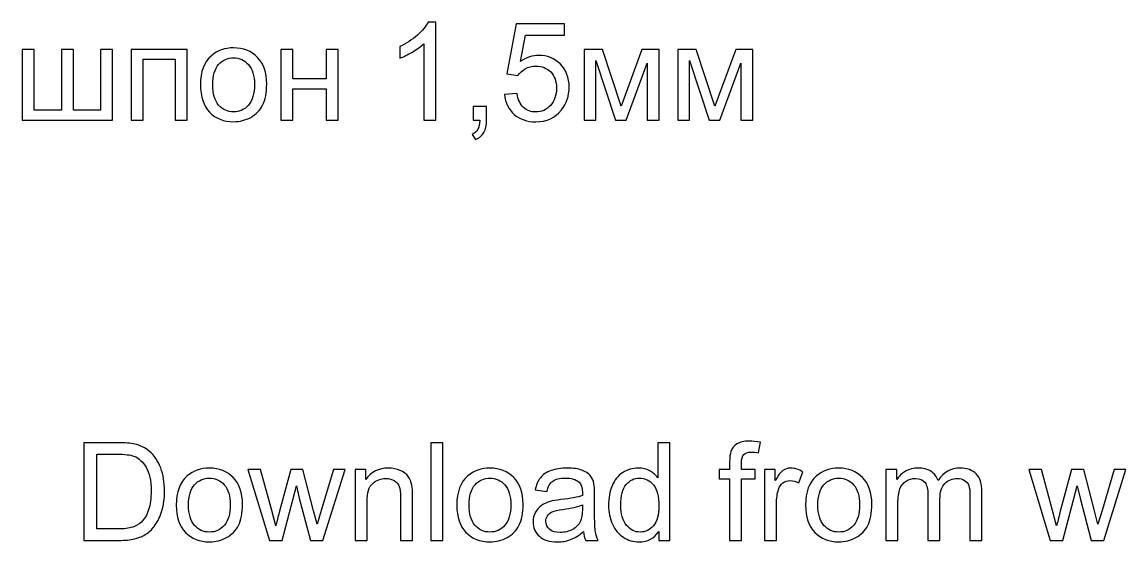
# Model space of a CAD drawing. Header units: millimetres. Extents: x -157 to 980, y -95 to 1044.
# Drawn here: x 42.2 to 110.7, y -94.8 to -62.6 of the extents above; entities that cross this region are included whole.
import ezdxf

# ---------------------------------------------------------------- set-up
doc = ezdxf.new("R2010")
doc.units = ezdxf.units.MM
doc.header["$MEASUREMENT"] = 0
doc.layers.add('Layer 1', color=7, linetype='Continuous')

msp = doc.modelspace()

# ---------------------------------------------------------------- linework, layer by layer
at = {"layer": 'Layer 1', "color": 250}
for points, knots in [([(67.8513, -68.6603), (67.8513, -68.6603), (67.1062, -68.6603), (67.1062, -68.6603), (67.1062, -68.6603), (67.1062, -68.6603), (67.1062, -63.9161), (67.1062, -63.9161), (67.1062, -63.9161), (66.927, -64.0883), (66.6914, -64.259), (66.4007, -64.4298), (66.4007, -64.4298), (66.11, -64.6005), (65.8475, -64.7289), (65.6161, -64.8136), (65.6161, -64.8136), (65.6161, -64.8136), (65.6161, -64.0939), (65.6161, -64.0939), (65.6161, -64.0939), (66.0324, -63.8992), (66.3965, -63.6621), (66.7083, -63.3827), (66.7083, -63.3827), (67.0202, -63.1047), (67.2417, -62.8352), (67.3715, -62.5727), (67.3715, -62.5727), (67.3715, -62.5727), (67.8513, -62.5727), (67.8513, -62.5727), (67.8513, -62.5727), (67.8513, -62.5727), (67.8513, -68.6603), (67.8513, -68.6603)], [0, 0, 0, 0, 0.1, 0.1, 0.1, 0.1, 0.2, 0.2, 0.2, 0.2, 0.3, 0.3, 0.3, 0.3, 0.4, 0.4, 0.4, 0.4, 0.5, 0.5, 0.5, 0.5, 0.6, 0.6, 0.6, 0.6, 0.7, 0.7, 0.7, 0.7, 0.8, 0.8, 0.8, 0.8, 1, 1, 1, 1]), ([(72.1185, -67.0686), (72.1185, -67.0686), (72.8974, -67.0093), (72.8974, -67.0093), (72.8974, -67.0093), (72.9553, -67.3889), (73.0893, -67.6739), (73.2982, -67.8658), (73.2982, -67.8658), (73.507, -68.0563), (73.7625, -68.1523), (74.063, -68.1523), (74.063, -68.1523), (74.4257, -68.1523), (74.7291, -68.0168), (74.976, -67.7473), (74.976, -67.7473), (75.2215, -67.4764), (75.3443, -67.1179), (75.3443, -66.672), (75.3443, -66.672), (75.3443, -66.2473), (75.2272, -65.9129), (74.9915, -65.6673), (74.9915, -65.6673), (74.7559, -65.4218), (74.444, -65.299), (74.056, -65.299), (74.056, -65.299), (73.8147, -65.299), (73.5988, -65.3541), (73.4069, -65.4641), (73.4069, -65.4641), (73.2164, -65.5742), (73.0668, -65.7167), (72.9567, -65.8917), (72.9567, -65.8917), (72.9567, -65.8917), (72.254, -65.7901), (72.254, -65.7901), (72.254, -65.7901), (72.254, -65.7901), (72.8382, -62.6743), (72.8382, -62.6743), (72.8382, -62.6743), (72.8382, -62.6743), (75.8438, -62.6743), (75.8438, -62.6743), (75.8438, -62.6743), (75.8438, -62.6743), (75.8438, -63.3855), (75.8438, -63.3855), (75.8438, -63.3855), (75.8438, -63.3855), (73.4323, -63.3855), (73.4323, -63.3855), (73.4323, -63.3855), (73.4323, -63.3855), (73.1091, -65.021), (73.1091, -65.021), (73.1091, -65.021), (73.4718, -64.7656), (73.8528, -64.6386), (74.2507, -64.6386), (74.2507, -64.6386), (74.7785, -64.6386), (75.2244, -64.8221), (75.587, -65.189), (75.587, -65.189), (75.9497, -65.5558), (76.1317, -66.0272), (76.1317, -66.6029), (76.1317, -66.6029), (76.1317, -67.1518), (75.9723, -67.626), (75.6533, -68.0253), (75.6533, -68.0253), (75.2653, -68.5164), (74.7347, -68.7619), (74.063, -68.7619), (74.063, -68.7619), (73.5127, -68.7619), (73.0639, -68.6067), (72.7154, -68.2976), (72.7154, -68.2976), (72.3669, -67.9886), (72.1679, -67.5794), (72.1185, -67.0686)], [0, 0, 0, 0, 0.0434783, 0.0434783, 0.0434783, 0.0434783, 0.0869565, 0.0869565, 0.0869565, 0.0869565, 0.1304348, 0.1304348, 0.1304348, 0.1304348, 0.173913, 0.173913, 0.173913, 0.173913, 0.2173913, 0.2173913, 0.2173913, 0.2173913, 0.2608696, 0.2608696, 0.2608696, 0.2608696, 0.3043478, 0.3043478, 0.3043478, 0.3043478, 0.3478261, 0.3478261, 0.3478261, 0.3478261, 0.3913043, 0.3913043, 0.3913043, 0.3913043, 0.4347826, 0.4347826, 0.4347826, 0.4347826, 0.4782609, 0.4782609, 0.4782609, 0.4782609, 0.5217391, 0.5217391, 0.5217391, 0.5217391, 0.5652174, 0.5652174, 0.5652174, 0.5652174, 0.6086957, 0.6086957, 0.6086957, 0.6086957, 0.6521739, 0.6521739, 0.6521739, 0.6521739, 0.6956522, 0.6956522, 0.6956522, 0.6956522, 0.7391304, 0.7391304, 0.7391304, 0.7391304, 0.7826087, 0.7826087, 0.7826087, 0.7826087, 0.826087, 0.826087, 0.826087, 0.826087, 0.8695652, 0.8695652, 0.8695652, 0.8695652, 0.9130435, 0.9130435, 0.9130435, 0.9130435, 1, 1, 1, 1]), ([(42.1733, -64.2661), (42.1733, -64.2661), (42.9184, -64.2661), (42.9184, -64.2661), (42.9184, -64.2661), (42.9184, -64.2661), (42.9184, -68.0422), (42.9184, -68.0422), (42.9184, -68.0422), (42.9184, -68.0422), (44.6117, -68.0422), (44.6117, -68.0422), (44.6117, -68.0422), (44.6117, -68.0422), (44.6117, -64.2661), (44.6117, -64.2661), (44.6117, -64.2661), (44.6117, -64.2661), (45.3568, -64.2661), (45.3568, -64.2661), (45.3568, -64.2661), (45.3568, -64.2661), (45.3568, -68.0422), (45.3568, -68.0422), (45.3568, -68.0422), (45.3568, -68.0422), (47.0501, -68.0422), (47.0501, -68.0422), (47.0501, -68.0422), (47.0501, -68.0422), (47.0501, -64.2661), (47.0501, -64.2661), (47.0501, -64.2661), (47.0501, -64.2661), (47.7952, -64.2661), (47.7952, -64.2661), (47.7952, -64.2661), (47.7952, -64.2661), (47.7952, -68.6603), (47.7952, -68.6603), (47.7952, -68.6603), (47.7952, -68.6603), (42.1733, -68.6603), (42.1733, -68.6603), (42.1733, -68.6603), (42.1733, -68.6603), (42.1733, -64.2661), (42.1733, -64.2661)], [0, 0, 0, 0, 0.0769231, 0.0769231, 0.0769231, 0.0769231, 0.1538462, 0.1538462, 0.1538462, 0.1538462, 0.2307692, 0.2307692, 0.2307692, 0.2307692, 0.3076923, 0.3076923, 0.3076923, 0.3076923, 0.3846154, 0.3846154, 0.3846154, 0.3846154, 0.4615385, 0.4615385, 0.4615385, 0.4615385, 0.5384615, 0.5384615, 0.5384615, 0.5384615, 0.6153846, 0.6153846, 0.6153846, 0.6153846, 0.6923077, 0.6923077, 0.6923077, 0.6923077, 0.7692308, 0.7692308, 0.7692308, 0.7692308, 0.8461538, 0.8461538, 0.8461538, 0.8461538, 1, 1, 1, 1]), ([(48.9396, -64.2661), (48.9396, -64.2661), (52.4109, -64.2661), (52.4109, -64.2661), (52.4109, -64.2661), (52.4109, -64.2661), (52.4109, -68.6603), (52.4109, -68.6603), (52.4109, -68.6603), (52.4109, -68.6603), (51.6659, -68.6603), (51.6659, -68.6603), (51.6659, -68.6603), (51.6659, -68.6603), (51.6659, -64.8842), (51.6659, -64.8842), (51.6659, -64.8842), (51.6659, -64.8842), (49.6847, -64.8842), (49.6847, -64.8842), (49.6847, -64.8842), (49.6847, -64.8842), (49.6847, -68.6603), (49.6847, -68.6603), (49.6847, -68.6603), (49.6847, -68.6603), (48.9396, -68.6603), (48.9396, -68.6603), (48.9396, -68.6603), (48.9396, -68.6603), (48.9396, -64.2661), (48.9396, -64.2661)], [0, 0, 0, 0, 0.1111111, 0.1111111, 0.1111111, 0.1111111, 0.2222222, 0.2222222, 0.2222222, 0.2222222, 0.3333333, 0.3333333, 0.3333333, 0.3333333, 0.4444444, 0.4444444, 0.4444444, 0.4444444, 0.5555556, 0.5555556, 0.5555556, 0.5555556, 0.6666667, 0.6666667, 0.6666667, 0.6666667, 0.7777778, 0.7777778, 0.7777778, 0.7777778, 1, 1, 1, 1]), ([(53.2449, -66.4632), (53.2449, -65.6518), (53.4707, -65.0507), (53.9236, -64.6598), (53.9236, -64.6598), (54.3004, -64.3352), (54.7619, -64.1729), (55.3051, -64.1729), (55.3051, -64.1729), (55.9077, -64.1729), (56.4016, -64.3705), (56.7854, -64.7656), (56.7854, -64.7656), (57.1678, -65.1593), (57.3597, -65.7054), (57.3597, -66.4011), (57.3597, -66.4011), (57.3597, -66.9655), (57.2751, -67.4086), (57.1057, -67.7318), (57.1057, -67.7318), (56.9364, -68.0549), (56.6894, -68.3061), (56.3649, -68.4853), (56.3649, -68.4853), (56.0417, -68.6645), (55.6875, -68.7534), (55.3051, -68.7534), (55.3051, -68.7534), (54.6899, -68.7534), (54.1932, -68.5573), (53.8136, -68.1636), (53.8136, -68.1636), (53.434, -67.7699), (53.2449, -67.2026), (53.2449, -66.4632)], [0, 0, 0, 0, 0.1, 0.1, 0.1, 0.1, 0.2, 0.2, 0.2, 0.2, 0.3, 0.3, 0.3, 0.3, 0.4, 0.4, 0.4, 0.4, 0.5, 0.5, 0.5, 0.5, 0.6, 0.6, 0.6, 0.6, 0.7, 0.7, 0.7, 0.7, 0.8, 0.8, 0.8, 0.8, 1, 1, 1, 1]), ([(58.2332, -64.2661), (58.2332, -64.2661), (58.9783, -64.2661), (58.9783, -64.2661), (58.9783, -64.2661), (58.9783, -64.2661), (58.9783, -66.0949), (58.9783, -66.0949), (58.9783, -66.0949), (58.9783, -66.0949), (61.0441, -66.0949), (61.0441, -66.0949), (61.0441, -66.0949), (61.0441, -66.0949), (61.0441, -64.2661), (61.0441, -64.2661), (61.0441, -64.2661), (61.0441, -64.2661), (61.7892, -64.2661), (61.7892, -64.2661), (61.7892, -64.2661), (61.7892, -64.2661), (61.7892, -68.6603), (61.7892, -68.6603), (61.7892, -68.6603), (61.7892, -68.6603), (61.0441, -68.6603), (61.0441, -68.6603), (61.0441, -68.6603), (61.0441, -68.6603), (61.0441, -66.713), (61.0441, -66.713), (61.0441, -66.713), (61.0441, -66.713), (58.9783, -66.713), (58.9783, -66.713), (58.9783, -66.713), (58.9783, -66.713), (58.9783, -68.6603), (58.9783, -68.6603), (58.9783, -68.6603), (58.9783, -68.6603), (58.2332, -68.6603), (58.2332, -68.6603), (58.2332, -68.6603), (58.2332, -68.6603), (58.2332, -64.2661), (58.2332, -64.2661)], [0, 0, 0, 0, 0.0769231, 0.0769231, 0.0769231, 0.0769231, 0.1538462, 0.1538462, 0.1538462, 0.1538462, 0.2307692, 0.2307692, 0.2307692, 0.2307692, 0.3076923, 0.3076923, 0.3076923, 0.3076923, 0.3846154, 0.3846154, 0.3846154, 0.3846154, 0.4615385, 0.4615385, 0.4615385, 0.4615385, 0.5384615, 0.5384615, 0.5384615, 0.5384615, 0.6153846, 0.6153846, 0.6153846, 0.6153846, 0.6923077, 0.6923077, 0.6923077, 0.6923077, 0.7692308, 0.7692308, 0.7692308, 0.7692308, 0.8461538, 0.8461538, 0.8461538, 0.8461538, 1, 1, 1, 1]), ([(77.056, -64.2661), (77.056, -64.2661), (78.2018, -64.2661), (78.2018, -64.2661), (78.2018, -64.2661), (78.2018, -64.2661), (79.3632, -67.7826), (79.3632, -67.7826), (79.3632, -67.7826), (79.3632, -67.7826), (80.6487, -64.2661), (80.6487, -64.2661), (80.6487, -64.2661), (80.6487, -64.2661), (81.7127, -64.2661), (81.7127, -64.2661), (81.7127, -64.2661), (81.7127, -64.2661), (81.7127, -68.6603), (81.7127, -68.6603), (81.7127, -68.6603), (81.7127, -68.6603), (80.9676, -68.6603), (80.9676, -68.6603), (80.9676, -68.6603), (80.9676, -68.6603), (80.9676, -65.1226), (80.9676, -65.1226), (80.9676, -65.1226), (80.9676, -65.1226), (79.6736, -68.6603), (79.6736, -68.6603), (79.6736, -68.6603), (79.6736, -68.6603), (79.0076, -68.6603), (79.0076, -68.6603), (79.0076, -68.6603), (79.0076, -68.6603), (77.7841, -64.9533), (77.7841, -64.9533), (77.7841, -64.9533), (77.7841, -64.9533), (77.7841, -68.6603), (77.7841, -68.6603), (77.7841, -68.6603), (77.7841, -68.6603), (77.056, -68.6603), (77.056, -68.6603), (77.056, -68.6603), (77.056, -68.6603), (77.056, -64.2661), (77.056, -64.2661)], [0, 0, 0, 0, 0.0714286, 0.0714286, 0.0714286, 0.0714286, 0.1428571, 0.1428571, 0.1428571, 0.1428571, 0.2142857, 0.2142857, 0.2142857, 0.2142857, 0.2857143, 0.2857143, 0.2857143, 0.2857143, 0.3571429, 0.3571429, 0.3571429, 0.3571429, 0.4285714, 0.4285714, 0.4285714, 0.4285714, 0.5, 0.5, 0.5, 0.5, 0.5714286, 0.5714286, 0.5714286, 0.5714286, 0.6428571, 0.6428571, 0.6428571, 0.6428571, 0.7142857, 0.7142857, 0.7142857, 0.7142857, 0.7857143, 0.7857143, 0.7857143, 0.7857143, 0.8571429, 0.8571429, 0.8571429, 0.8571429, 1, 1, 1, 1]), ([(82.8769, -64.2661), (82.8769, -64.2661), (84.0227, -64.2661), (84.0227, -64.2661), (84.0227, -64.2661), (84.0227, -64.2661), (85.1841, -67.7826), (85.1841, -67.7826), (85.1841, -67.7826), (85.1841, -67.7826), (86.4696, -64.2661), (86.4696, -64.2661), (86.4696, -64.2661), (86.4696, -64.2661), (87.5336, -64.2661), (87.5336, -64.2661), (87.5336, -64.2661), (87.5336, -64.2661), (87.5336, -68.6603), (87.5336, -68.6603), (87.5336, -68.6603), (87.5336, -68.6603), (86.7885, -68.6603), (86.7885, -68.6603), (86.7885, -68.6603), (86.7885, -68.6603), (86.7885, -65.1226), (86.7885, -65.1226), (86.7885, -65.1226), (86.7885, -65.1226), (85.4945, -68.6603), (85.4945, -68.6603), (85.4945, -68.6603), (85.4945, -68.6603), (84.8285, -68.6603), (84.8285, -68.6603), (84.8285, -68.6603), (84.8285, -68.6603), (83.605, -64.9533), (83.605, -64.9533), (83.605, -64.9533), (83.605, -64.9533), (83.605, -68.6603), (83.605, -68.6603), (83.605, -68.6603), (83.605, -68.6603), (82.8769, -68.6603), (82.8769, -68.6603), (82.8769, -68.6603), (82.8769, -68.6603), (82.8769, -64.2661), (82.8769, -64.2661)], [0, 0, 0, 0, 0.0714286, 0.0714286, 0.0714286, 0.0714286, 0.1428571, 0.1428571, 0.1428571, 0.1428571, 0.2142857, 0.2142857, 0.2142857, 0.2142857, 0.2857143, 0.2857143, 0.2857143, 0.2857143, 0.3571429, 0.3571429, 0.3571429, 0.3571429, 0.4285714, 0.4285714, 0.4285714, 0.4285714, 0.5, 0.5, 0.5, 0.5, 0.5714286, 0.5714286, 0.5714286, 0.5714286, 0.6428571, 0.6428571, 0.6428571, 0.6428571, 0.7142857, 0.7142857, 0.7142857, 0.7142857, 0.7857143, 0.7857143, 0.7857143, 0.7857143, 0.8571429, 0.8571429, 0.8571429, 0.8571429, 1, 1, 1, 1]), ([(54.0069, -66.4646), (54.0069, -67.0262), (54.1297, -67.4467), (54.3752, -67.7247), (54.3752, -67.7247), (54.6222, -68.0041), (54.9312, -68.1438), (55.3051, -68.1438), (55.3051, -68.1438), (55.6748, -68.1438), (55.9825, -68.0041), (56.2294, -67.7233), (56.2294, -67.7233), (56.4749, -67.4425), (56.5977, -67.0149), (56.5977, -66.4406), (56.5977, -66.4406), (56.5977, -65.8987), (56.4735, -65.4881), (56.2266, -65.2101), (56.2266, -65.2101), (55.9796, -64.9307), (55.672, -64.791), (55.3051, -64.791), (55.3051, -64.791), (54.9312, -64.791), (54.6222, -64.9293), (54.3752, -65.2073), (54.3752, -65.2073), (54.1297, -65.4853), (54.0069, -65.9044), (54.0069, -66.4646)], [0, 0, 0, 0, 0.1111111, 0.1111111, 0.1111111, 0.1111111, 0.2222222, 0.2222222, 0.2222222, 0.2222222, 0.3333333, 0.3333333, 0.3333333, 0.3333333, 0.4444444, 0.4444444, 0.4444444, 0.4444444, 0.5555556, 0.5555556, 0.5555556, 0.5555556, 0.6666667, 0.6666667, 0.6666667, 0.6666667, 0.7777778, 0.7777778, 0.7777778, 0.7777778, 1, 1, 1, 1]), ([(70.1641, -68.6603), (70.1641, -68.6603), (70.1641, -67.8136), (70.1641, -67.8136), (70.1641, -67.8136), (70.1641, -67.8136), (71.0108, -67.8136), (71.0108, -67.8136), (71.0108, -67.8136), (71.0108, -67.8136), (71.0108, -68.6603), (71.0108, -68.6603), (71.0108, -68.6603), (71.0108, -68.9722), (70.9558, -69.2247), (70.8443, -69.4167), (70.8443, -69.4167), (70.7342, -69.6086), (70.5578, -69.7581), (70.3165, -69.8626), (70.3165, -69.8626), (70.3165, -69.8626), (70.1133, -69.5408), (70.1133, -69.5408), (70.1133, -69.5408), (70.2714, -69.4717), (70.3871, -69.3701), (70.4605, -69.2374), (70.4605, -69.2374), (70.5353, -69.1034), (70.5776, -68.9115), (70.5861, -68.6603), (70.5861, -68.6603), (70.5861, -68.6603), (70.1641, -68.6603), (70.1641, -68.6603)], [0, 0, 0, 0, 0.1, 0.1, 0.1, 0.1, 0.2, 0.2, 0.2, 0.2, 0.3, 0.3, 0.3, 0.3, 0.4, 0.4, 0.4, 0.4, 0.5, 0.5, 0.5, 0.5, 0.6, 0.6, 0.6, 0.6, 0.7, 0.7, 0.7, 0.7, 0.8, 0.8, 0.8, 0.8, 1, 1, 1, 1]), ([(46.0031, -94.7385), (46.0031, -94.7385), (46.0031, -88.6763), (46.0031, -88.6763), (46.0031, -88.6763), (46.0031, -88.6763), (48.0916, -88.6763), (48.0916, -88.6763), (48.0916, -88.6763), (48.5629, -88.6763), (48.9227, -88.7046), (49.1711, -88.7624), (49.1711, -88.7624), (49.5182, -88.8429), (49.8146, -88.9882), (50.0601, -89.197), (50.0601, -89.197), (50.3804, -89.468), (50.6189, -89.8123), (50.7769, -90.2328), (50.7769, -90.2328), (50.9364, -90.6533), (51.0154, -91.1345), (51.0154, -91.675), (51.0154, -91.675), (51.0154, -92.135), (50.9618, -92.5428), (50.8546, -92.8984), (50.8546, -92.8984), (50.7473, -93.254), (50.609, -93.5489), (50.4411, -93.7818), (50.4411, -93.7818), (50.2718, -94.0146), (50.0883, -94.198), (49.8879, -94.3307), (49.8879, -94.3307), (49.689, -94.4647), (49.4477, -94.5663), (49.1654, -94.6355), (49.1654, -94.6355), (48.8818, -94.7046), (48.5573, -94.7385), (48.1904, -94.7385), (48.1904, -94.7385), (48.1904, -94.7385), (46.0031, -94.7385), (46.0031, -94.7385)], [0, 0, 0, 0, 0.0769231, 0.0769231, 0.0769231, 0.0769231, 0.1538462, 0.1538462, 0.1538462, 0.1538462, 0.2307692, 0.2307692, 0.2307692, 0.2307692, 0.3076923, 0.3076923, 0.3076923, 0.3076923, 0.3846154, 0.3846154, 0.3846154, 0.3846154, 0.4615385, 0.4615385, 0.4615385, 0.4615385, 0.5384615, 0.5384615, 0.5384615, 0.5384615, 0.6153846, 0.6153846, 0.6153846, 0.6153846, 0.6923077, 0.6923077, 0.6923077, 0.6923077, 0.7692308, 0.7692308, 0.7692308, 0.7692308, 0.8461538, 0.8461538, 0.8461538, 0.8461538, 1, 1, 1, 1]), ([(67.5397, -94.7385), (67.5397, -94.7385), (67.5397, -88.6763), (67.5397, -88.6763), (67.5397, -88.6763), (67.5397, -88.6763), (68.2847, -88.6763), (68.2847, -88.6763), (68.2847, -88.6763), (68.2847, -88.6763), (68.2847, -94.7385), (68.2847, -94.7385), (68.2847, -94.7385), (68.2847, -94.7385), (67.5397, -94.7385), (67.5397, -94.7385)], [0, 0, 0, 0, 0.2, 0.2, 0.2, 0.2, 0.4, 0.4, 0.4, 0.4, 0.6, 0.6, 0.6, 0.6, 1, 1, 1, 1]), ([(81.6917, -94.7385), (81.6917, -94.7385), (81.6917, -94.1811), (81.6917, -94.1811), (81.6917, -94.1811), (81.4138, -94.6143), (81.0045, -94.8316), (80.4641, -94.8316), (80.4641, -94.8316), (80.1141, -94.8316), (79.7924, -94.7357), (79.5003, -94.5424), (79.5003, -94.5424), (79.2068, -94.3504), (78.9796, -94.0809), (78.8173, -93.7366), (78.8173, -93.7366), (78.6564, -93.3909), (78.576, -92.9944), (78.576, -92.5456), (78.576, -92.5456), (78.576, -92.1082), (78.6494, -91.7117), (78.7947, -91.3546), (78.7947, -91.3546), (78.9415, -90.999), (79.1602, -90.7253), (79.4523, -90.5362), (79.4523, -90.5362), (79.743, -90.3457), (80.0704, -90.2511), (80.4302, -90.2511), (80.4302, -90.2511), (80.6955, -90.2511), (80.9312, -90.3076), (81.1372, -90.4191), (81.1372, -90.4191), (81.3432, -90.5306), (81.5111, -90.6773), (81.6409, -90.8565), (81.6409, -90.8565), (81.6409, -90.8565), (81.6409, -88.6763), (81.6409, -88.6763), (81.6409, -88.6763), (81.6409, -88.6763), (82.386, -88.6763), (82.386, -88.6763), (82.386, -88.6763), (82.386, -88.6763), (82.386, -94.7385), (82.386, -94.7385), (82.386, -94.7385), (82.386, -94.7385), (81.6917, -94.7385), (81.6917, -94.7385)], [0, 0, 0, 0, 0.0666667, 0.0666667, 0.0666667, 0.0666667, 0.1333333, 0.1333333, 0.1333333, 0.1333333, 0.2, 0.2, 0.2, 0.2, 0.2666667, 0.2666667, 0.2666667, 0.2666667, 0.3333333, 0.3333333, 0.3333333, 0.3333333, 0.4, 0.4, 0.4, 0.4, 0.4666667, 0.4666667, 0.4666667, 0.4666667, 0.5333333, 0.5333333, 0.5333333, 0.5333333, 0.6, 0.6, 0.6, 0.6, 0.6666667, 0.6666667, 0.6666667, 0.6666667, 0.7333333, 0.7333333, 0.7333333, 0.7333333, 0.8, 0.8, 0.8, 0.8, 0.8666667, 0.8666667, 0.8666667, 0.8666667, 1, 1, 1, 1]), ([(86.0944, -94.7385), (86.0944, -94.7385), (86.0944, -90.92), (86.0944, -90.92), (86.0944, -90.92), (86.0944, -90.92), (85.434, -90.92), (85.434, -90.92), (85.434, -90.92), (85.434, -90.92), (85.434, -90.3443), (85.434, -90.3443), (85.434, -90.3443), (85.434, -90.3443), (86.0944, -90.3443), (86.0944, -90.3443), (86.0944, -90.3443), (86.0944, -90.3443), (86.0944, -89.8786), (86.0944, -89.8786), (86.0944, -89.8786), (86.0944, -89.5837), (86.1198, -89.365), (86.172, -89.2224), (86.172, -89.2224), (86.244, -89.0305), (86.3682, -88.8739), (86.5488, -88.754), (86.5488, -88.754), (86.728, -88.634), (86.9806, -88.5747), (87.3051, -88.5747), (87.3051, -88.5747), (87.5154, -88.5747), (87.7468, -88.6001), (88.0008, -88.6495), (88.0008, -88.6495), (88.0008, -88.6495), (87.8893, -89.3015), (87.8893, -89.3015), (87.8893, -89.3015), (87.7341, -89.2747), (87.5888, -89.2605), (87.4505, -89.2605), (87.4505, -89.2605), (87.2247, -89.2605), (87.0653, -89.3085), (86.9707, -89.4045), (86.9707, -89.4045), (86.8776, -89.5004), (86.831, -89.6796), (86.831, -89.9421), (86.831, -89.9421), (86.831, -89.9421), (86.831, -90.3443), (86.831, -90.3443), (86.831, -90.3443), (86.831, -90.3443), (87.6861, -90.3443), (87.6861, -90.3443), (87.6861, -90.3443), (87.6861, -90.3443), (87.6861, -90.92), (87.6861, -90.92), (87.6861, -90.92), (87.6861, -90.92), (86.8395, -90.92), (86.8395, -90.92), (86.8395, -90.92), (86.8395, -90.92), (86.8395, -94.7385), (86.8395, -94.7385), (86.8395, -94.7385), (86.8395, -94.7385), (86.0944, -94.7385), (86.0944, -94.7385)], [0, 0, 0, 0, 0.05, 0.05, 0.05, 0.05, 0.1, 0.1, 0.1, 0.1, 0.15, 0.15, 0.15, 0.15, 0.2, 0.2, 0.2, 0.2, 0.25, 0.25, 0.25, 0.25, 0.3, 0.3, 0.3, 0.3, 0.35, 0.35, 0.35, 0.35, 0.4, 0.4, 0.4, 0.4, 0.45, 0.45, 0.45, 0.45, 0.5, 0.5, 0.5, 0.5, 0.55, 0.55, 0.55, 0.55, 0.6, 0.6, 0.6, 0.6, 0.65, 0.65, 0.65, 0.65, 0.7, 0.7, 0.7, 0.7, 0.75, 0.75, 0.75, 0.75, 0.8, 0.8, 0.8, 0.8, 0.85, 0.85, 0.85, 0.85, 0.9, 0.9, 0.9, 0.9, 1, 1, 1, 1]), ([(46.8075, -94.0273), (46.8075, -94.0273), (48.1001, -94.0273), (48.1001, -94.0273), (48.1001, -94.0273), (48.4994, -94.0273), (48.8127, -93.9906), (49.0399, -93.9158), (49.0399, -93.9158), (49.267, -93.841), (49.4477, -93.7366), (49.5831, -93.6011), (49.5831, -93.6011), (49.7722, -93.4106), (49.9204, -93.1538), (50.0262, -92.8321), (50.0262, -92.8321), (50.1321, -92.5103), (50.1857, -92.1209), (50.1857, -91.6623), (50.1857, -91.6623), (50.1857, -91.0273), (50.0813, -90.539), (49.8738, -90.1975), (49.8738, -90.1975), (49.6664, -89.856), (49.4138, -89.6274), (49.1161, -89.5117), (49.1161, -89.5117), (48.9016, -89.4285), (48.5558, -89.3875), (48.0789, -89.3875), (48.0789, -89.3875), (48.0789, -89.3875), (46.8075, -89.3875), (46.8075, -89.3875), (46.8075, -89.3875), (46.8075, -89.3875), (46.8075, -94.0273), (46.8075, -94.0273)], [0, 0, 0, 0, 0.0909091, 0.0909091, 0.0909091, 0.0909091, 0.1818182, 0.1818182, 0.1818182, 0.1818182, 0.2727273, 0.2727273, 0.2727273, 0.2727273, 0.3636364, 0.3636364, 0.3636364, 0.3636364, 0.4545455, 0.4545455, 0.4545455, 0.4545455, 0.5454545, 0.5454545, 0.5454545, 0.5454545, 0.6363636, 0.6363636, 0.6363636, 0.6363636, 0.7272727, 0.7272727, 0.7272727, 0.7272727, 0.8181818, 0.8181818, 0.8181818, 0.8181818, 1, 1, 1, 1]), ([(51.745, -92.5414), (51.745, -91.73), (51.9708, -91.1289), (52.4237, -90.738), (52.4237, -90.738), (52.8005, -90.4134), (53.262, -90.2511), (53.8052, -90.2511), (53.8052, -90.2511), (54.4078, -90.2511), (54.9017, -90.4487), (55.2855, -90.8438), (55.2855, -90.8438), (55.6679, -91.2375), (55.8598, -91.7836), (55.8598, -92.4793), (55.8598, -92.4793), (55.8598, -93.0437), (55.7752, -93.4868), (55.6058, -93.81), (55.6058, -93.81), (55.4365, -94.1331), (55.1895, -94.3843), (54.865, -94.5635), (54.865, -94.5635), (54.5418, -94.7427), (54.1876, -94.8316), (53.8052, -94.8316), (53.8052, -94.8316), (53.19, -94.8316), (52.6933, -94.6355), (52.3137, -94.2418), (52.3137, -94.2418), (51.9341, -93.8481), (51.745, -93.2808), (51.745, -92.5414)], [0, 0, 0, 0, 0.1, 0.1, 0.1, 0.1, 0.2, 0.2, 0.2, 0.2, 0.3, 0.3, 0.3, 0.3, 0.4, 0.4, 0.4, 0.4, 0.5, 0.5, 0.5, 0.5, 0.6, 0.6, 0.6, 0.6, 0.7, 0.7, 0.7, 0.7, 0.8, 0.8, 0.8, 0.8, 1, 1, 1, 1]), ([(57.5235, -94.7385), (57.5235, -94.7385), (56.1957, -90.3443), (56.1957, -90.3443), (56.1957, -90.3443), (56.1957, -90.3443), (56.9746, -90.3443), (56.9746, -90.3443), (56.9746, -90.3443), (56.9746, -90.3443), (57.6759, -92.8801), (57.6759, -92.8801), (57.6759, -92.8801), (57.6759, -92.8801), (57.9243, -93.8241), (57.9243, -93.8241), (57.9243, -93.8241), (57.9342, -93.7775), (58.0104, -93.4756), (58.1515, -92.9182), (58.1515, -92.9182), (58.1515, -92.9182), (58.8472, -90.3443), (58.8472, -90.3443), (58.8472, -90.3443), (58.8472, -90.3443), (59.6106, -90.3443), (59.6106, -90.3443), (59.6106, -90.3443), (59.6106, -90.3443), (60.2724, -92.8956), (60.2724, -92.8956), (60.2724, -92.8956), (60.2724, -92.8956), (60.4883, -93.7324), (60.4883, -93.7324), (60.4883, -93.7324), (60.4883, -93.7324), (60.7409, -92.8843), (60.7409, -92.8843), (60.7409, -92.8843), (60.7409, -92.8843), (61.5001, -90.3443), (61.5001, -90.3443), (61.5001, -90.3443), (61.5001, -90.3443), (62.224, -90.3443), (62.224, -90.3443), (62.224, -90.3443), (62.224, -90.3443), (60.8453, -94.7385), (60.8453, -94.7385), (60.8453, -94.7385), (60.8453, -94.7385), (60.0748, -94.7385), (60.0748, -94.7385), (60.0748, -94.7385), (60.0748, -94.7385), (59.3777, -92.1096), (59.3777, -92.1096), (59.3777, -92.1096), (59.3777, -92.1096), (59.2013, -91.3575), (59.2013, -91.3575), (59.2013, -91.3575), (59.2013, -91.3575), (58.3123, -94.7385), (58.3123, -94.7385), (58.3123, -94.7385), (58.3123, -94.7385), (57.5235, -94.7385), (57.5235, -94.7385)], [0, 0, 0, 0, 0.0526316, 0.0526316, 0.0526316, 0.0526316, 0.1052632, 0.1052632, 0.1052632, 0.1052632, 0.1578947, 0.1578947, 0.1578947, 0.1578947, 0.2105263, 0.2105263, 0.2105263, 0.2105263, 0.2631579, 0.2631579, 0.2631579, 0.2631579, 0.3157895, 0.3157895, 0.3157895, 0.3157895, 0.3684211, 0.3684211, 0.3684211, 0.3684211, 0.4210526, 0.4210526, 0.4210526, 0.4210526, 0.4736842, 0.4736842, 0.4736842, 0.4736842, 0.5263158, 0.5263158, 0.5263158, 0.5263158, 0.5789474, 0.5789474, 0.5789474, 0.5789474, 0.6315789, 0.6315789, 0.6315789, 0.6315789, 0.6842105, 0.6842105, 0.6842105, 0.6842105, 0.7368421, 0.7368421, 0.7368421, 0.7368421, 0.7894737, 0.7894737, 0.7894737, 0.7894737, 0.8421053, 0.8421053, 0.8421053, 0.8421053, 0.8947368, 0.8947368, 0.8947368, 0.8947368, 1, 1, 1, 1]), ([(62.8477, -94.7385), (62.8477, -94.7385), (62.8477, -90.3443), (62.8477, -90.3443), (62.8477, -90.3443), (62.8477, -90.3443), (63.5166, -90.3443), (63.5166, -90.3443), (63.5166, -90.3443), (63.5166, -90.3443), (63.5166, -90.968), (63.5166, -90.968), (63.5166, -90.968), (63.8383, -90.4896), (64.304, -90.2511), (64.9122, -90.2511), (64.9122, -90.2511), (65.1775, -90.2511), (65.4202, -90.2991), (65.6417, -90.3937), (65.6417, -90.3937), (65.8633, -90.4882), (66.0298, -90.6138), (66.1398, -90.7676), (66.1398, -90.7676), (66.2499, -90.9214), (66.3275, -91.1049), (66.3713, -91.3165), (66.3713, -91.3165), (66.3981, -91.4548), (66.4122, -91.6961), (66.4122, -92.0404), (66.4122, -92.0404), (66.4122, -92.0404), (66.4122, -94.7385), (66.4122, -94.7385), (66.4122, -94.7385), (66.4122, -94.7385), (65.6671, -94.7385), (65.6671, -94.7385), (65.6671, -94.7385), (65.6671, -94.7385), (65.6671, -92.0687), (65.6671, -92.0687), (65.6671, -92.0687), (65.6671, -91.7653), (65.6389, -91.5381), (65.581, -91.3885), (65.581, -91.3885), (65.5232, -91.2389), (65.4202, -91.119), (65.2734, -91.0287), (65.2734, -91.0287), (65.1267, -90.9398), (64.9531, -90.8946), (64.7555, -90.8946), (64.7555, -90.8946), (64.4394, -90.8946), (64.1671, -90.9948), (63.9371, -91.1966), (63.9371, -91.1966), (63.7071, -91.397), (63.5928, -91.7794), (63.5928, -92.341), (63.5928, -92.341), (63.5928, -92.341), (63.5928, -94.7385), (63.5928, -94.7385), (63.5928, -94.7385), (63.5928, -94.7385), (62.8477, -94.7385), (62.8477, -94.7385)], [0, 0, 0, 0, 0.0526316, 0.0526316, 0.0526316, 0.0526316, 0.1052632, 0.1052632, 0.1052632, 0.1052632, 0.1578947, 0.1578947, 0.1578947, 0.1578947, 0.2105263, 0.2105263, 0.2105263, 0.2105263, 0.2631579, 0.2631579, 0.2631579, 0.2631579, 0.3157895, 0.3157895, 0.3157895, 0.3157895, 0.3684211, 0.3684211, 0.3684211, 0.3684211, 0.4210526, 0.4210526, 0.4210526, 0.4210526, 0.4736842, 0.4736842, 0.4736842, 0.4736842, 0.5263158, 0.5263158, 0.5263158, 0.5263158, 0.5789474, 0.5789474, 0.5789474, 0.5789474, 0.6315789, 0.6315789, 0.6315789, 0.6315789, 0.6842105, 0.6842105, 0.6842105, 0.6842105, 0.7368421, 0.7368421, 0.7368421, 0.7368421, 0.7894737, 0.7894737, 0.7894737, 0.7894737, 0.8421053, 0.8421053, 0.8421053, 0.8421053, 0.8947368, 0.8947368, 0.8947368, 0.8947368, 1, 1, 1, 1]), ([(69.1582, -92.5414), (69.1582, -91.73), (69.384, -91.1289), (69.8369, -90.738), (69.8369, -90.738), (70.2137, -90.4134), (70.6752, -90.2511), (71.2184, -90.2511), (71.2184, -90.2511), (71.821, -90.2511), (72.3149, -90.4487), (72.6987, -90.8438), (72.6987, -90.8438), (73.0811, -91.2375), (73.273, -91.7836), (73.273, -92.4793), (73.273, -92.4793), (73.273, -93.0437), (73.1884, -93.4868), (73.019, -93.81), (73.019, -93.81), (72.8497, -94.1331), (72.6027, -94.3843), (72.2782, -94.5635), (72.2782, -94.5635), (71.955, -94.7427), (71.6008, -94.8316), (71.2184, -94.8316), (71.2184, -94.8316), (70.6032, -94.8316), (70.1065, -94.6355), (69.7269, -94.2418), (69.7269, -94.2418), (69.3473, -93.8481), (69.1582, -93.2808), (69.1582, -92.5414)], [0, 0, 0, 0, 0.1, 0.1, 0.1, 0.1, 0.2, 0.2, 0.2, 0.2, 0.3, 0.3, 0.3, 0.3, 0.4, 0.4, 0.4, 0.4, 0.5, 0.5, 0.5, 0.5, 0.6, 0.6, 0.6, 0.6, 0.7, 0.7, 0.7, 0.7, 0.8, 0.8, 0.8, 0.8, 1, 1, 1, 1]), ([(77.0167, -94.1882), (76.7401, -94.4238), (76.4734, -94.5889), (76.218, -94.6863), (76.218, -94.6863), (75.9626, -94.7837), (75.6889, -94.8316), (75.3953, -94.8316), (75.3953, -94.8316), (74.9127, -94.8316), (74.5416, -94.7145), (74.282, -94.4789), (74.282, -94.4789), (74.0223, -94.2446), (73.8925, -93.944), (73.8925, -93.5786), (73.8925, -93.5786), (73.8925, -93.3641), (73.9419, -93.1679), (74.0393, -92.9901), (74.0393, -92.9901), (74.138, -92.8123), (74.2664, -92.6712), (74.4245, -92.564), (74.4245, -92.564), (74.5839, -92.4567), (74.7617, -92.3749), (74.9607, -92.3198), (74.9607, -92.3198), (75.1075, -92.2817), (75.329, -92.2451), (75.6239, -92.2084), (75.6239, -92.2084), (76.2251, -92.1378), (76.6696, -92.0517), (76.9532, -91.953), (76.9532, -91.953), (76.956, -91.8514), (76.9574, -91.7864), (76.9574, -91.7596), (76.9574, -91.7596), (76.9574, -91.4577), (76.8869, -91.2446), (76.7458, -91.1204), (76.7458, -91.1204), (76.5553, -90.9525), (76.2716, -90.8692), (75.8963, -90.8692), (75.8963, -90.8692), (75.5449, -90.8692), (75.2853, -90.9313), (75.1188, -91.0541), (75.1188, -91.0541), (74.9508, -91.1768), (74.8281, -91.3942), (74.7476, -91.7074), (74.7476, -91.7074), (74.7476, -91.7074), (74.0195, -91.6058), (74.0195, -91.6058), (74.0195, -91.6058), (74.0858, -91.294), (74.1945, -91.0414), (74.3469, -90.8495), (74.3469, -90.8495), (74.4993, -90.6576), (74.7194, -90.5108), (75.0073, -90.4064), (75.0073, -90.4064), (75.2937, -90.3034), (75.6282, -90.2511), (76.0064, -90.2511), (76.0064, -90.2511), (76.3817, -90.2511), (76.6879, -90.2949), (76.9236, -90.3838), (76.9236, -90.3838), (77.1578, -90.4727), (77.3314, -90.5828), (77.4415, -90.7168), (77.4415, -90.7168), (77.5515, -90.8509), (77.6291, -91.0202), (77.6743, -91.2248), (77.6743, -91.2248), (77.6983, -91.3518), (77.711, -91.5804), (77.711, -91.9092), (77.711, -91.9092), (77.711, -91.9092), (77.711, -92.897), (77.711, -92.897), (77.711, -92.897), (77.711, -93.587), (77.7265, -94.0231), (77.7575, -94.2079), (77.7575, -94.2079), (77.7872, -94.3928), (77.8493, -94.5692), (77.9396, -94.7385), (77.9396, -94.7385), (77.9396, -94.7385), (77.1606, -94.7385), (77.1606, -94.7385), (77.1606, -94.7385), (77.0859, -94.5819), (77.0379, -94.3984), (77.0167, -94.1882)], [0, 0, 0, 0, 0.0357143, 0.0357143, 0.0357143, 0.0357143, 0.0714286, 0.0714286, 0.0714286, 0.0714286, 0.1071429, 0.1071429, 0.1071429, 0.1071429, 0.1428571, 0.1428571, 0.1428571, 0.1428571, 0.1785714, 0.1785714, 0.1785714, 0.1785714, 0.2142857, 0.2142857, 0.2142857, 0.2142857, 0.25, 0.25, 0.25, 0.25, 0.2857143, 0.2857143, 0.2857143, 0.2857143, 0.3214286, 0.3214286, 0.3214286, 0.3214286, 0.3571429, 0.3571429, 0.3571429, 0.3571429, 0.3928571, 0.3928571, 0.3928571, 0.3928571, 0.4285714, 0.4285714, 0.4285714, 0.4285714, 0.4642857, 0.4642857, 0.4642857, 0.4642857, 0.5, 0.5, 0.5, 0.5, 0.5357143, 0.5357143, 0.5357143, 0.5357143, 0.5714286, 0.5714286, 0.5714286, 0.5714286, 0.6071429, 0.6071429, 0.6071429, 0.6071429, 0.6428571, 0.6428571, 0.6428571, 0.6428571, 0.6785714, 0.6785714, 0.6785714, 0.6785714, 0.7142857, 0.7142857, 0.7142857, 0.7142857, 0.75, 0.75, 0.75, 0.75, 0.7857143, 0.7857143, 0.7857143, 0.7857143, 0.8214286, 0.8214286, 0.8214286, 0.8214286, 0.8571429, 0.8571429, 0.8571429, 0.8571429, 0.8928571, 0.8928571, 0.8928571, 0.8928571, 0.9285714, 0.9285714, 0.9285714, 0.9285714, 1, 1, 1, 1]), ([(88.2604, -94.7385), (88.2604, -94.7385), (88.2604, -90.3443), (88.2604, -90.3443), (88.2604, -90.3443), (88.2604, -90.3443), (88.9293, -90.3443), (88.9293, -90.3443), (88.9293, -90.3443), (88.9293, -90.3443), (88.9293, -91.0174), (88.9293, -91.0174), (88.9293, -91.0174), (89.1, -90.7055), (89.2581, -90.4995), (89.4034, -90.4007), (89.4034, -90.4007), (89.5488, -90.3005), (89.7082, -90.2511), (89.8818, -90.2511), (89.8818, -90.2511), (90.133, -90.2511), (90.3884, -90.3302), (90.648, -90.4868), (90.648, -90.4868), (90.648, -90.4868), (90.3828, -91.174), (90.3828, -91.174), (90.3828, -91.174), (90.2021, -91.0724), (90.0215, -91.0216), (89.8409, -91.0216), (89.8409, -91.0216), (89.6786, -91.0216), (89.5333, -91.071), (89.4049, -91.1684), (89.4049, -91.1684), (89.2764, -91.2657), (89.1847, -91.4012), (89.1297, -91.5748), (89.1297, -91.5748), (89.0464, -91.8387), (89.0055, -92.1279), (89.0055, -92.4426), (89.0055, -92.4426), (89.0055, -92.4426), (89.0055, -94.7385), (89.0055, -94.7385), (89.0055, -94.7385), (89.0055, -94.7385), (88.2604, -94.7385), (88.2604, -94.7385)], [0, 0, 0, 0, 0.0714286, 0.0714286, 0.0714286, 0.0714286, 0.1428571, 0.1428571, 0.1428571, 0.1428571, 0.2142857, 0.2142857, 0.2142857, 0.2142857, 0.2857143, 0.2857143, 0.2857143, 0.2857143, 0.3571429, 0.3571429, 0.3571429, 0.3571429, 0.4285714, 0.4285714, 0.4285714, 0.4285714, 0.5, 0.5, 0.5, 0.5, 0.5714286, 0.5714286, 0.5714286, 0.5714286, 0.6428571, 0.6428571, 0.6428571, 0.6428571, 0.7142857, 0.7142857, 0.7142857, 0.7142857, 0.7857143, 0.7857143, 0.7857143, 0.7857143, 0.8571429, 0.8571429, 0.8571429, 0.8571429, 1, 1, 1, 1]), ([(90.8089, -92.5414), (90.8089, -91.73), (91.0347, -91.1289), (91.4876, -90.738), (91.4876, -90.738), (91.8644, -90.4134), (92.3259, -90.2511), (92.8691, -90.2511), (92.8691, -90.2511), (93.4717, -90.2511), (93.9656, -90.4487), (94.3494, -90.8438), (94.3494, -90.8438), (94.7318, -91.2375), (94.9237, -91.7836), (94.9237, -92.4793), (94.9237, -92.4793), (94.9237, -93.0437), (94.8391, -93.4868), (94.6697, -93.81), (94.6697, -93.81), (94.5004, -94.1331), (94.2534, -94.3843), (93.9289, -94.5635), (93.9289, -94.5635), (93.6057, -94.7427), (93.2515, -94.8316), (92.8691, -94.8316), (92.8691, -94.8316), (92.2539, -94.8316), (91.7572, -94.6355), (91.3776, -94.2418), (91.3776, -94.2418), (90.998, -93.8481), (90.8089, -93.2808), (90.8089, -92.5414)], [0, 0, 0, 0, 0.1, 0.1, 0.1, 0.1, 0.2, 0.2, 0.2, 0.2, 0.3, 0.3, 0.3, 0.3, 0.4, 0.4, 0.4, 0.4, 0.5, 0.5, 0.5, 0.5, 0.6, 0.6, 0.6, 0.6, 0.7, 0.7, 0.7, 0.7, 0.8, 0.8, 0.8, 0.8, 1, 1, 1, 1]), ([(95.7972, -94.7385), (95.7972, -94.7385), (95.7972, -90.3443), (95.7972, -90.3443), (95.7972, -90.3443), (95.7972, -90.3443), (96.4661, -90.3443), (96.4661, -90.3443), (96.4661, -90.3443), (96.4661, -90.3443), (96.4661, -90.9652), (96.4661, -90.9652), (96.4661, -90.9652), (96.6029, -90.7507), (96.7864, -90.5771), (97.015, -90.4473), (97.015, -90.4473), (97.2436, -90.3161), (97.5032, -90.2511), (97.7953, -90.2511), (97.7953, -90.2511), (98.1199, -90.2511), (98.3866, -90.3189), (98.594, -90.4529), (98.594, -90.4529), (98.8015, -90.5884), (98.9482, -90.7761), (99.0329, -91.0188), (99.0329, -91.0188), (99.3828, -90.5066), (99.8358, -90.2511), (100.3946, -90.2511), (100.3946, -90.2511), (100.8321, -90.2511), (101.1693, -90.3711), (101.4036, -90.6124), (101.4036, -90.6124), (101.6392, -90.8537), (101.7578, -91.2248), (101.7578, -91.7258), (101.7578, -91.7258), (101.7578, -91.7258), (101.7578, -94.7385), (101.7578, -94.7385), (101.7578, -94.7385), (101.7578, -94.7385), (101.0127, -94.7385), (101.0127, -94.7385), (101.0127, -94.7385), (101.0127, -94.7385), (101.0127, -91.9727), (101.0127, -91.9727), (101.0127, -91.9727), (101.0127, -91.6764), (100.9873, -91.4619), (100.9393, -91.3307), (100.9393, -91.3307), (100.8913, -91.1994), (100.8038, -91.095), (100.6754, -91.0146), (100.6754, -91.0146), (100.5484, -90.9341), (100.3989, -90.8946), (100.2281, -90.8946), (100.2281, -90.8946), (99.9177, -90.8946), (99.6608, -90.9976), (99.4562, -91.2022), (99.4562, -91.2022), (99.2516, -91.4083), (99.15, -91.7371), (99.15, -92.1886), (99.15, -92.1886), (99.15, -92.1886), (99.15, -94.7385), (99.15, -94.7385), (99.15, -94.7385), (99.15, -94.7385), (98.4049, -94.7385), (98.4049, -94.7385), (98.4049, -94.7385), (98.4049, -94.7385), (98.4049, -91.8866), (98.4049, -91.8866), (98.4049, -91.8866), (98.4049, -91.5564), (98.3443, -91.3081), (98.2229, -91.143), (98.2229, -91.143), (98.1016, -90.9779), (97.9026, -90.8946), (97.6274, -90.8946), (97.6274, -90.8946), (97.4186, -90.8946), (97.2253, -90.9497), (97.0475, -91.0597), (97.0475, -91.0597), (96.8697, -91.1698), (96.7412, -91.3307), (96.6608, -91.5437), (96.6608, -91.5437), (96.5818, -91.7554), (96.5423, -92.0616), (96.5423, -92.461), (96.5423, -92.461), (96.5423, -92.461), (96.5423, -94.7385), (96.5423, -94.7385), (96.5423, -94.7385), (96.5423, -94.7385), (95.7972, -94.7385), (95.7972, -94.7385)], [0, 0, 0, 0, 0.0344828, 0.0344828, 0.0344828, 0.0344828, 0.0689655, 0.0689655, 0.0689655, 0.0689655, 0.1034483, 0.1034483, 0.1034483, 0.1034483, 0.137931, 0.137931, 0.137931, 0.137931, 0.1724138, 0.1724138, 0.1724138, 0.1724138, 0.2068966, 0.2068966, 0.2068966, 0.2068966, 0.2413793, 0.2413793, 0.2413793, 0.2413793, 0.2758621, 0.2758621, 0.2758621, 0.2758621, 0.3103448, 0.3103448, 0.3103448, 0.3103448, 0.3448276, 0.3448276, 0.3448276, 0.3448276, 0.3793103, 0.3793103, 0.3793103, 0.3793103, 0.4137931, 0.4137931, 0.4137931, 0.4137931, 0.4482759, 0.4482759, 0.4482759, 0.4482759, 0.4827586, 0.4827586, 0.4827586, 0.4827586, 0.5172414, 0.5172414, 0.5172414, 0.5172414, 0.5517241, 0.5517241, 0.5517241, 0.5517241, 0.5862069, 0.5862069, 0.5862069, 0.5862069, 0.6206897, 0.6206897, 0.6206897, 0.6206897, 0.6551724, 0.6551724, 0.6551724, 0.6551724, 0.6896552, 0.6896552, 0.6896552, 0.6896552, 0.7241379, 0.7241379, 0.7241379, 0.7241379, 0.7586207, 0.7586207, 0.7586207, 0.7586207, 0.7931034, 0.7931034, 0.7931034, 0.7931034, 0.8275862, 0.8275862, 0.8275862, 0.8275862, 0.862069, 0.862069, 0.862069, 0.862069, 0.8965517, 0.8965517, 0.8965517, 0.8965517, 0.9310345, 0.9310345, 0.9310345, 0.9310345, 1, 1, 1, 1]), ([(105.9925, -94.7385), (105.9925, -94.7385), (104.6647, -90.3443), (104.6647, -90.3443), (104.6647, -90.3443), (104.6647, -90.3443), (105.4436, -90.3443), (105.4436, -90.3443), (105.4436, -90.3443), (105.4436, -90.3443), (106.1449, -92.8801), (106.1449, -92.8801), (106.1449, -92.8801), (106.1449, -92.8801), (106.3933, -93.8241), (106.3933, -93.8241), (106.3933, -93.8241), (106.4032, -93.7775), (106.4794, -93.4756), (106.6205, -92.9182), (106.6205, -92.9182), (106.6205, -92.9182), (107.3162, -90.3443), (107.3162, -90.3443), (107.3162, -90.3443), (107.3162, -90.3443), (108.0796, -90.3443), (108.0796, -90.3443), (108.0796, -90.3443), (108.0796, -90.3443), (108.7414, -92.8956), (108.7414, -92.8956), (108.7414, -92.8956), (108.7414, -92.8956), (108.9573, -93.7324), (108.9573, -93.7324), (108.9573, -93.7324), (108.9573, -93.7324), (109.2099, -92.8843), (109.2099, -92.8843), (109.2099, -92.8843), (109.2099, -92.8843), (109.9691, -90.3443), (109.9691, -90.3443), (109.9691, -90.3443), (109.9691, -90.3443), (110.693, -90.3443), (110.693, -90.3443), (110.693, -90.3443), (110.693, -90.3443), (109.3143, -94.7385), (109.3143, -94.7385), (109.3143, -94.7385), (109.3143, -94.7385), (108.5438, -94.7385), (108.5438, -94.7385), (108.5438, -94.7385), (108.5438, -94.7385), (107.8467, -92.1096), (107.8467, -92.1096), (107.8467, -92.1096), (107.8467, -92.1096), (107.6703, -91.3575), (107.6703, -91.3575), (107.6703, -91.3575), (107.6703, -91.3575), (106.7813, -94.7385), (106.7813, -94.7385), (106.7813, -94.7385), (106.7813, -94.7385), (105.9925, -94.7385), (105.9925, -94.7385)], [0, 0, 0, 0, 0.0526316, 0.0526316, 0.0526316, 0.0526316, 0.1052632, 0.1052632, 0.1052632, 0.1052632, 0.1578947, 0.1578947, 0.1578947, 0.1578947, 0.2105263, 0.2105263, 0.2105263, 0.2105263, 0.2631579, 0.2631579, 0.2631579, 0.2631579, 0.3157895, 0.3157895, 0.3157895, 0.3157895, 0.3684211, 0.3684211, 0.3684211, 0.3684211, 0.4210526, 0.4210526, 0.4210526, 0.4210526, 0.4736842, 0.4736842, 0.4736842, 0.4736842, 0.5263158, 0.5263158, 0.5263158, 0.5263158, 0.5789474, 0.5789474, 0.5789474, 0.5789474, 0.6315789, 0.6315789, 0.6315789, 0.6315789, 0.6842105, 0.6842105, 0.6842105, 0.6842105, 0.7368421, 0.7368421, 0.7368421, 0.7368421, 0.7894737, 0.7894737, 0.7894737, 0.7894737, 0.8421053, 0.8421053, 0.8421053, 0.8421053, 0.8947368, 0.8947368, 0.8947368, 0.8947368, 1, 1, 1, 1]), ([(52.507, -92.5428), (52.507, -93.1044), (52.6298, -93.5249), (52.8753, -93.8029), (52.8753, -93.8029), (53.1223, -94.0823), (53.4313, -94.222), (53.8052, -94.222), (53.8052, -94.222), (54.1749, -94.222), (54.4826, -94.0823), (54.7295, -93.8015), (54.7295, -93.8015), (54.975, -93.5207), (55.0978, -93.0931), (55.0978, -92.5188), (55.0978, -92.5188), (55.0978, -91.9769), (54.9736, -91.5663), (54.7267, -91.2883), (54.7267, -91.2883), (54.4797, -91.0089), (54.1721, -90.8692), (53.8052, -90.8692), (53.8052, -90.8692), (53.4313, -90.8692), (53.1223, -91.0075), (52.8753, -91.2855), (52.8753, -91.2855), (52.6298, -91.5635), (52.507, -91.9826), (52.507, -92.5428)], [0, 0, 0, 0, 0.1111111, 0.1111111, 0.1111111, 0.1111111, 0.2222222, 0.2222222, 0.2222222, 0.2222222, 0.3333333, 0.3333333, 0.3333333, 0.3333333, 0.4444444, 0.4444444, 0.4444444, 0.4444444, 0.5555556, 0.5555556, 0.5555556, 0.5555556, 0.6666667, 0.6666667, 0.6666667, 0.6666667, 0.7777778, 0.7777778, 0.7777778, 0.7777778, 1, 1, 1, 1]), ([(69.9202, -92.5428), (69.9202, -93.1044), (70.043, -93.5249), (70.2885, -93.8029), (70.2885, -93.8029), (70.5355, -94.0823), (70.8445, -94.222), (71.2184, -94.222), (71.2184, -94.222), (71.5881, -94.222), (71.8958, -94.0823), (72.1427, -93.8015), (72.1427, -93.8015), (72.3882, -93.5207), (72.511, -93.0931), (72.511, -92.5188), (72.511, -92.5188), (72.511, -91.9769), (72.3868, -91.5663), (72.1399, -91.2883), (72.1399, -91.2883), (71.8929, -91.0089), (71.5853, -90.8692), (71.2184, -90.8692), (71.2184, -90.8692), (70.8445, -90.8692), (70.5355, -91.0075), (70.2885, -91.2855), (70.2885, -91.2855), (70.043, -91.5635), (69.9202, -91.9826), (69.9202, -92.5428)], [0, 0, 0, 0, 0.1111111, 0.1111111, 0.1111111, 0.1111111, 0.2222222, 0.2222222, 0.2222222, 0.2222222, 0.3333333, 0.3333333, 0.3333333, 0.3333333, 0.4444444, 0.4444444, 0.4444444, 0.4444444, 0.5555556, 0.5555556, 0.5555556, 0.5555556, 0.6666667, 0.6666667, 0.6666667, 0.6666667, 0.7777778, 0.7777778, 0.7777778, 0.7777778, 1, 1, 1, 1]), ([(79.338, -92.547), (79.338, -93.1087), (79.4565, -93.5278), (79.695, -93.8058), (79.695, -93.8058), (79.9321, -94.0837), (80.2129, -94.222), (80.536, -94.222), (80.536, -94.222), (80.862, -94.222), (81.1386, -94.0894), (81.3672, -93.8241), (81.3672, -93.8241), (81.5944, -93.5588), (81.7087, -93.1538), (81.7087, -92.6091), (81.7087, -92.6091), (81.7087, -92.0108), (81.593, -91.5705), (81.3601, -91.2897), (81.3601, -91.2897), (81.1287, -91.0089), (80.8423, -90.8692), (80.5022, -90.8692), (80.5022, -90.8692), (80.1706, -90.8692), (79.894, -91.0033), (79.671, -91.2728), (79.671, -91.2728), (79.4495, -91.5423), (79.338, -91.9671), (79.338, -92.547)], [0, 0, 0, 0, 0.1111111, 0.1111111, 0.1111111, 0.1111111, 0.2222222, 0.2222222, 0.2222222, 0.2222222, 0.3333333, 0.3333333, 0.3333333, 0.3333333, 0.4444444, 0.4444444, 0.4444444, 0.4444444, 0.5555556, 0.5555556, 0.5555556, 0.5555556, 0.6666667, 0.6666667, 0.6666667, 0.6666667, 0.7777778, 0.7777778, 0.7777778, 0.7777778, 1, 1, 1, 1]), ([(91.5709, -92.5428), (91.5709, -93.1044), (91.6937, -93.5249), (91.9392, -93.8029), (91.9392, -93.8029), (92.1862, -94.0823), (92.4952, -94.222), (92.8691, -94.222), (92.8691, -94.222), (93.2388, -94.222), (93.5465, -94.0823), (93.7934, -93.8015), (93.7934, -93.8015), (94.0389, -93.5207), (94.1617, -93.0931), (94.1617, -92.5188), (94.1617, -92.5188), (94.1617, -91.9769), (94.0375, -91.5663), (93.7906, -91.2883), (93.7906, -91.2883), (93.5436, -91.0089), (93.236, -90.8692), (92.8691, -90.8692), (92.8691, -90.8692), (92.4952, -90.8692), (92.1862, -91.0075), (91.9392, -91.2855), (91.9392, -91.2855), (91.6937, -91.5635), (91.5709, -91.9826), (91.5709, -92.5428)], [0, 0, 0, 0, 0.1111111, 0.1111111, 0.1111111, 0.1111111, 0.2222222, 0.2222222, 0.2222222, 0.2222222, 0.3333333, 0.3333333, 0.3333333, 0.3333333, 0.4444444, 0.4444444, 0.4444444, 0.4444444, 0.5555556, 0.5555556, 0.5555556, 0.5555556, 0.6666667, 0.6666667, 0.6666667, 0.6666667, 0.7777778, 0.7777778, 0.7777778, 0.7777778, 1, 1, 1, 1]), ([(76.9574, -92.5372), (76.6865, -92.6472), (76.2801, -92.7404), (75.7382, -92.8166), (75.7382, -92.8166), (75.4306, -92.8603), (75.2133, -92.9097), (75.0863, -92.9647), (75.0863, -92.9647), (74.9593, -93.0198), (74.8619, -93.1002), (74.7928, -93.2046), (74.7928, -93.2046), (74.7236, -93.3104), (74.6884, -93.4276), (74.6884, -93.5574), (74.6884, -93.5574), (74.6884, -93.7535), (74.7632, -93.9186), (74.9141, -94.0499), (74.9141, -94.0499), (75.0651, -94.1811), (75.2853, -94.2474), (75.5746, -94.2474), (75.5746, -94.2474), (75.861, -94.2474), (76.1164, -94.1853), (76.3408, -94.0598), (76.3408, -94.0598), (76.5637, -93.9356), (76.7288, -93.7648), (76.8333, -93.5489), (76.8333, -93.5489), (76.9137, -93.381), (76.9532, -93.1341), (76.9532, -92.8081), (76.9532, -92.8081), (76.9532, -92.8081), (76.9574, -92.5372), (76.9574, -92.5372)], [0, 0, 0, 0, 0.0909091, 0.0909091, 0.0909091, 0.0909091, 0.1818182, 0.1818182, 0.1818182, 0.1818182, 0.2727273, 0.2727273, 0.2727273, 0.2727273, 0.3636364, 0.3636364, 0.3636364, 0.3636364, 0.4545455, 0.4545455, 0.4545455, 0.4545455, 0.5454545, 0.5454545, 0.5454545, 0.5454545, 0.6363636, 0.6363636, 0.6363636, 0.6363636, 0.7272727, 0.7272727, 0.7272727, 0.7272727, 0.8181818, 0.8181818, 0.8181818, 0.8181818, 1, 1, 1, 1])]:
    msp.add_open_spline(points, degree=3, knots=knots, dxfattribs=at)

doc.saveas('drawing.dxf')
